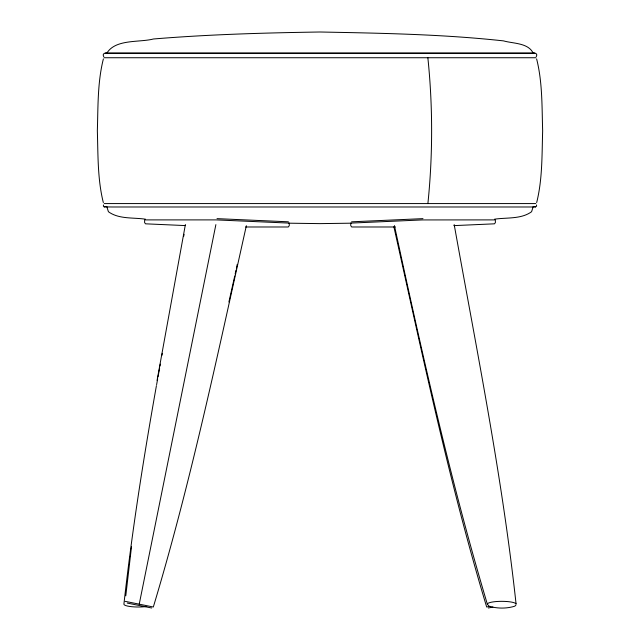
<?xml version="1.0" encoding="UTF-8"?>
<svg xmlns="http://www.w3.org/2000/svg" width="640" height="640" viewBox="0 0 640 640"><rect width="100%" height="100%" fill="white"/><g stroke="black" fill="none" stroke-linecap="round" stroke-linejoin="round"><path stroke-width="0.96" d="M125.784 595.832L131.512 546.648M156.424 385.672C143.568 458.184 132.032 530.96 123.904 604.176A14.368 2.84 0 0 0 131.76 606.704A14.368 2.84 0 0 0 146.728 606.472M157.072 380.392L185.4 224.536M183.72 236.256L184.072 234.312M156.608 384.696L157.672 378.816M158.024 376.864L159.632 368.048M159.984 366.088L160.336 364.128M161.944 355.32L162.296 353.36M139.232 604.176L215.88 224.624M533.272 206.408L531.584 211.728C521.12 219.368 506.68 217.36 494.488 219.2M235.152 274.048L235.984 270.176M236.408 268.24L237.24 264.36M246.352 225.72C217.808 353.392 191.08 481.648 153.32 607.008L125.144 601.336M228.904 301.968L234.736 275.992M103.392 58.864C97.464 82.232 98.104 106.848 97.344 130.824C98.096 154.72 97.48 179.264 103.328 202.56M536.672 202.56C542.52 179.264 541.904 154.72 542.656 130.824C541.896 106.848 542.536 82.232 536.608 58.864M103.512 204.96L103.368 206.104L104.096 206.888L112.024 206.984L535.376 206.984L536.632 206.104L536.488 204.96M536.2 56.904L536.848 54.912L536.088 53.56L534.784 53.096L105.216 53.096L103.912 53.56L103.152 54.912L103.8 56.904M427.888 203.576C432.864 155.448 432.864 105.888 427.856 57.736M515.888 605.12L514.824 606.176C506.536 608.736 497.304 608.688 489.016 606.176L487.352 604.176C450.112 479.608 421.92 352.592 394.432 225.592M105.72 206.448L104.624 206.984M490.04 606.336L486.68 607.008C449.016 481.968 422.32 354.032 393.864 226.688M488.312 608L492.912 607.072M105.216 53.096L106.824 53.216C115.448 38.808 139.464 42.664 153.432 38.992C208.832 34.408 264.432 32.872 320 32C381.24 33.192 442.624 34.232 503.552 40.888C512.992 43.632 528.384 42.752 533.176 53.216L534.784 53.096M351.6 221.808L422.984 218.64M453.872 225.624L494.52 223.816L495.408 222.52L495.352 219.896L422.096 219.936L350.712 223.104L350.768 225.736L351.712 226.984L395.36 226.984M351.312 223.184L320 223.624L288.688 223.184M106.456 53.28L533.544 53.28M104.28 57.736L535.72 57.736M104.224 203.576L535.776 203.576M245.632 226.984L288.288 226.984L289.232 225.736L289.288 223.104L216.072 219.896L144.648 219.896L144.592 222.52L145.48 223.816L185.136 225.576M217.016 218.64L288.4 221.808M145.512 219.2C133.32 217.36 118.88 219.368 108.416 211.728L106.728 206.408M127.232 603.072L151.688 608M535.376 206.984L534.28 206.448M454.192 224.624C476.824 350.792 502.232 476.632 516.096 604.176A14.368 2.84 0 0 0 501.72 601.336A14.368 2.84 0 0 0 487.352 604.176"/></g></svg>
